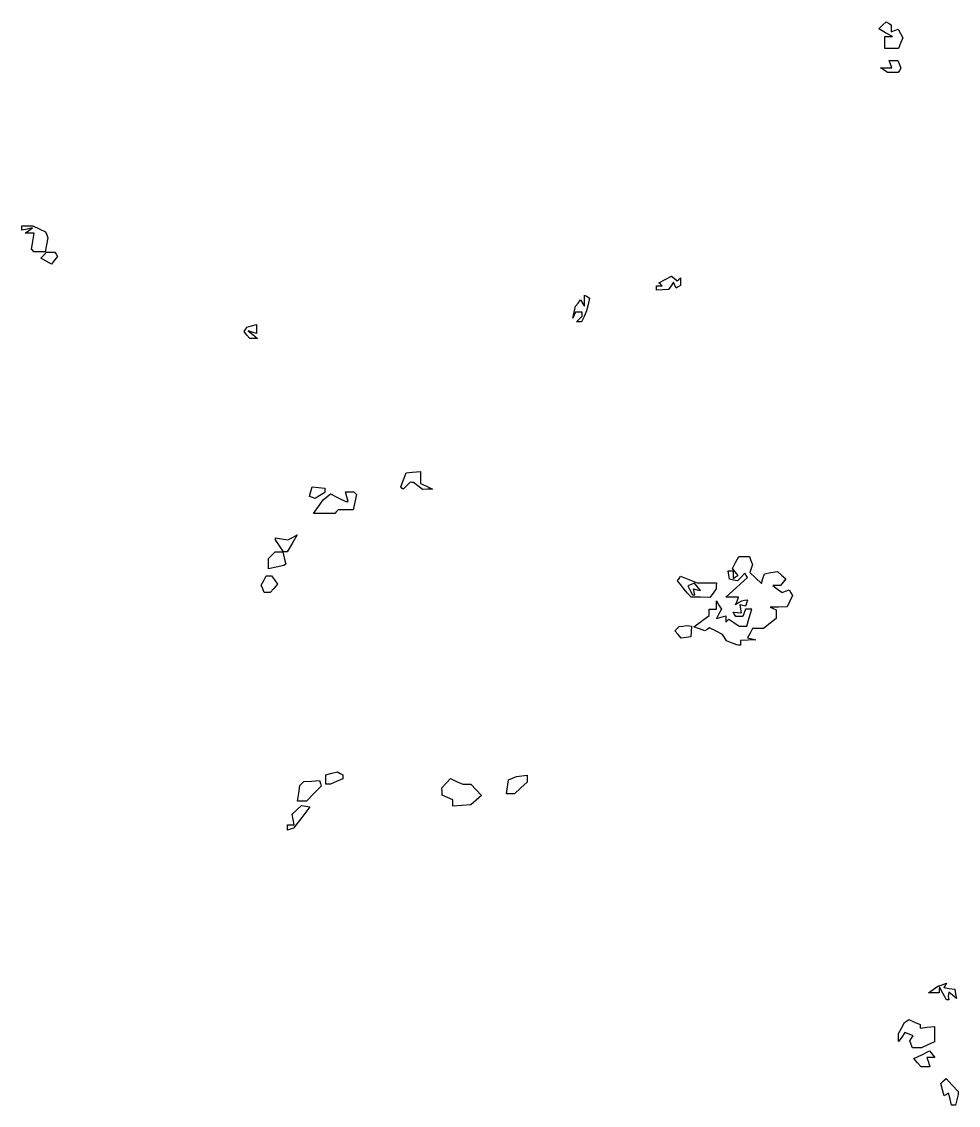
# Model space of a CAD drawing. Extents: x 0 to 4532, y 0 to 2620.
# Drawn here: x 0 to 391, y 1146.1 to 1598.4 of the extents above; entities that cross this region are included whole.
import ezdxf

# ---------------------------------------------------------------- set-up
doc = ezdxf.new("R2010")
doc.units = 0
doc.layers.add('Layer_1', color=7, linetype='CONTINUOUS')

msp = doc.modelspace()

# ---------------------------------------------------------------- linework, layer by layer
at = {"layer": 'Layer_1', "color": 7}
for points in [[(360.249566, 1589.61907), (360.249566, 1592.119072), (361.874555, 1592.159069), (363.499545, 1592.199066), (360.629919, 1593.753666), (357.760236, 1595.308265), (359.283943, 1596.831967), (360.807623, 1598.355567), (361.903582, 1597.678268), (362.99957, 1597.000966), (362.99957, 1595.591367), (362.99957, 1594.181765), (364.422874, 1594.727866), (365.846179, 1595.274065), (366.804686, 1593.446566), (367.763222, 1591.618964), (366.913621, 1589.368963), (366.064021, 1587.118963), (363.156779, 1587.118963), (360.249566, 1587.118963), (360.249566, 1589.618965)], [(359.99955, 1578.118968), (358.499568, 1579.088369), (360.856549, 1579.103393), (363.213529, 1579.118416), (362.637926, 1580.618418), (362.062322, 1582.118417), (363.923948, 1582.118417), (365.785574, 1582.118417), (366.395817, 1580.528217), (367.006059, 1578.937915), (366.443779, 1578.028217), (365.881527, 1577.118415), (363.690543, 1577.133438), (361.49956, 1577.149596)], [(4.61849, 1502.833791), (4.154175, 1503.298092), (4.707668, 1506.708792), (5.261132, 1510.119493), (3.380288, 1510.134517), (1.499443, 1510.14954), (2.999453, 1511.221039), (4.499463, 1512.29244), (2.249462, 1511.799339), (-0.000539, 1511.306138), (-0.000539, 1512.212539), (-0.000539, 1513.11894), (2.300089, 1513.11894), (4.600716, 1513.11894), (7.282179, 1511.86894), (9.963669, 1510.618938), (10.454375, 1509.358039), (10.945081, 1508.097038), (10.372255, 1505.233038), (9.799458, 1502.368937), (7.441117, 1502.368937), (5.082776, 1502.368937), (4.61849, 1502.833238)], [(10.239792, 1498.459679), (7.980154, 1499.69978), (9.189811, 1500.90938), (10.399468, 1502.11908), (12.140451, 1502.11908), (13.881434, 1502.11908), (14.408395, 1501.266379), (14.935384, 1500.41368), (13.717422, 1498.81668), (12.499459, 1497.219578)], [(264.999516, 1487.178953), (264.999516, 1488.119052), (266.1662, 1488.119052), (267.332855, 1488.119052), (266.68134, 1488.770553), (266.029797, 1489.422154), (268.649407, 1490.781154), (271.269046, 1492.140254), (272.476293, 1491.138354), (273.683541, 1490.136453), (274.341547, 1490.794355), (274.999525, 1491.452353), (274.999525, 1489.844754), (274.999525, 1488.237053), (274.084927, 1487.671853), (273.170356, 1487.106554), (272.661084, 1488.362852), (272.151783, 1489.619054), (271.115294, 1488.124152), (270.078806, 1486.629253), (267.539161, 1486.434059), (264.999516, 1486.238865)], [(232.799518, 1474.319055), (233.999509, 1475.519054), (233.999509, 1476.319054), (233.999509, 1477.119056), (232.582838, 1477.119056), (231.166195, 1477.119056), (230.592065, 1475.869054), (230.017964, 1474.619054), (230.631127, 1477.119056), (231.244289, 1479.619056), (232.283641, 1480.916357), (233.322992, 1482.213758), (234.145947, 1480.916357), (234.968901, 1479.619056), (234.983075, 1481.928057), (234.997248, 1484.237058), (236.000911, 1483.616758), (237.004603, 1482.996458), (236.423132, 1480.307756), (235.841661, 1477.619057), (234.750464, 1475.369056), (233.659295, 1473.119055), (232.628277, 1473.119055), (231.597259, 1473.119055), (232.79725, 1474.319055)], [(94.035829, 1467.575232), (92.827306, 1469.031432), (93.397807, 1469.954532), (93.968308, 1470.877632), (95.983911, 1471.404735), (97.999487, 1471.931834), (97.999487, 1470.056832), (97.999487, 1468.181832), (96.24949, 1468.784932), (94.499492, 1469.388133), (96.499477, 1467.785333), (98.49949, 1466.182632), (96.871921, 1466.150629), (95.244381, 1466.118626), (94.035829, 1467.574827)], [(158.727283, 1403.724812), (158.216962, 1404.235113), (159.327463, 1407.177114), (160.437964, 1410.119213), (161.718742, 1410.244221), (162.999492, 1410.369229), (164.74949, 1410.494237), (166.499487, 1410.619245), (166.499487, 1408.119245), (166.499487, 1405.619243), (168.999504, 1404.450445), (171.499492, 1403.281643), (169.440631, 1403.200629), (167.381771, 1403.119615), (165.440633, 1404.587814), (163.499496, 1406.056017), (162.820938, 1406.08802), (162.142352, 1406.120023), (160.689964, 1404.667624), (159.237604, 1403.215225), (158.727283, 1403.725623)], [(121.355643, 1399.780412), (120.211806, 1400.215111), (120.736357, 1402.221012), (121.260909, 1404.226814), (123.880179, 1403.923013), (126.499477, 1403.619213), (126.499477, 1402.741212), (126.499477, 1401.863112), (124.499492, 1400.60441), (122.499479, 1399.345711)], [(123.884714, 1395.957795), (125.906129, 1398.796597), (127.415777, 1400.049497), (128.925425, 1401.302397), (132.116103, 1399.710697), (135.306781, 1398.118998), (135.769764, 1398.118998), (136.232747, 1398.118998), (135.709754, 1400.118997), (135.186734, 1402.118999), (136.926441, 1402.118999), (138.666149, 1402.118999), (139.199658, 1401.585498), (139.733195, 1401.051998), (139.066174, 1397.835496), (138.399125, 1394.618994), (135.28606, 1394.618994), (132.172966, 1394.618994), (131.419573, 1393.868995), (130.666153, 1393.118996), (126.26474, 1393.118996), (121.863299, 1393.118996)], [(107.614495, 1379.583805), (105.999483, 1382.048607), (105.999483, 1382.517605), (105.999483, 1382.986605), (108.521298, 1382.529306), (111.043113, 1382.072007), (113.002336, 1383.120506), (114.961587, 1384.169107), (112.88175, 1380.644005), (110.801941, 1377.119005), (110.015724, 1377.119005), (109.229506, 1377.119005)], [(102.999492, 1372.111002), (102.999492, 1374.261903), (104.42804, 1375.690403), (105.856617, 1377.119004), (107.409011, 1377.119004), (108.961377, 1377.119004), (109.600533, 1374.572403), (110.239661, 1372.025902), (109.86957, 1371.689202), (109.499478, 1371.352602), (106.249471, 1370.656402), (102.999492, 1369.960102)], [(296.334947, 1339.118592), (294.170354, 1339.991392), (293.334927, 1341.306793), (292.499528, 1342.622293), (289.844881, 1343.988594), (287.190235, 1345.354894), (286.187252, 1344.734994), (285.184241, 1344.115094), (282.913405, 1344.955194), (280.642541, 1345.795194), (283.821031, 1348.145195), (286.999548, 1350.495096), (286.999548, 1351.807096), (286.999548, 1353.118996), (288.49953, 1353.118996), (289.99954, 1353.118996), (290.029871, 1354.868997), (290.060201, 1356.618998), (291.072057, 1354.882297), (292.083912, 1353.145496), (291.058989, 1351.230396), (290.034066, 1349.315295), (292.016731, 1349.833795), (293.999368, 1350.352296), (293.999368, 1349.068995), (293.999368, 1347.785695), (294.630729, 1348.416995), (295.26209, 1349.048395), (297.353237, 1347.583695), (299.444384, 1346.118994), (301.054095, 1346.118994), (302.663805, 1346.118994), (303.737995, 1349.618995), (304.812184, 1353.118996), (303.512754, 1353.118996), (302.213352, 1353.118996), (301.637748, 1351.618996), (301.062145, 1350.118996), (299.589773, 1350.118996), (298.117401, 1350.118996), (297.569152, 1351.006096), (297.020903, 1351.893196), (298.760128, 1351.756096), (300.499383, 1351.618996), (300.201915, 1353.384797), (299.904447, 1355.150597), (301.076913, 1354.884798), (302.24938, 1354.618999), (302.680983, 1355.788799), (303.112587, 1356.9586), (301.805985, 1356.760699), (300.499383, 1356.562798), (299.260812, 1355.788898), (298.022298, 1355.015097), (298.617829, 1356.567098), (299.21336, 1358.118998), (296.579605, 1358.118998), (293.945821, 1358.118998), (298.435788, 1362.2741), (302.925727, 1366.429201), (302.398794, 1367.281801), (301.871862, 1368.134301), (300.314223, 1366.576701), (298.756614, 1365.019101), (297.139476, 1365.330501), (295.522338, 1365.642001), (295.187538, 1367.380501), (294.852738, 1369.119002), (295.926049, 1369.119002), (296.999388, 1369.119002), (296.999388, 1367.560001), (296.999388, 1366.001001), (298.047924, 1366.649001), (299.096488, 1367.297101), (297.897205, 1368.742102), (296.697895, 1370.187202), (298.017621, 1372.653103), (299.337348, 1375.119004), (301.561355, 1375.119004), (303.78539, 1375.119004), (304.415078, 1373.478103), (305.044738, 1371.837203), (304.51276, 1370.161202), (303.98081, 1368.485101), (306.395561, 1366.216501), (308.810311, 1363.948), (309.437193, 1365.923101), (310.064075, 1367.898201), (312.781736, 1368.424801), (315.499369, 1368.951502), (317.245851, 1367.383401), (318.992333, 1365.815401), (317.873413, 1364.4672), (316.754493, 1363.119), (315.126953, 1363.086999), (313.499384, 1363.054999), (315.470682, 1361.564698), (317.44198, 1360.074498), (318.89074, 1360.630398), (320.339471, 1361.186298), (321.033392, 1360.063598), (321.727314, 1358.940798), (320.613354, 1356.537497), (319.499395, 1354.134196), (315.999372, 1354.047195), (312.499377, 1353.960194), (313.749371, 1353.455794), (314.999394, 1352.951394), (314.999394, 1351.107293), (314.999394, 1349.263293), (312.364533, 1347.190692), (309.729672, 1345.118091), (307.399706, 1345.118091), (305.06974, 1345.118091), (304.03824, 1343.190691), (303.006741, 1341.26329), (304.753053, 1340.80669), (306.499366, 1340.35009), (303.249387, 1340.234091), (299.999379, 1340.118091), (299.999379, 1339.118091), (299.999379, 1338.118091), (299.249388, 1338.181091), (298.499369, 1338.244091), (296.334776, 1339.116891)], [(100.610055, 1361.687299), (100.006643, 1363.2598), (101.038256, 1365.1873), (102.069841, 1367.114901), (103.174418, 1367.114901), (104.278994, 1367.114901), (105.562919, 1365.3649), (106.846816, 1363.6149), (105.268173, 1361.864899), (103.689501, 1360.114899), (102.451469, 1360.114899), (101.213466, 1360.114899)], [(277.972049, 1359.924299), (276.444572, 1361.614899), (275.135957, 1363.3211), (273.827342, 1365.027301), (274.435289, 1366.010901), (275.043207, 1366.994601), (278.489259, 1365.554701), (281.935282, 1364.1149), (285.967425, 1364.1149), (289.99954, 1364.1149), (289.967792, 1362.8649), (289.936044, 1361.614899), (288.607615, 1359.864899), (287.279158, 1358.114898), (283.389427, 1358.173899), (279.499669, 1358.232899), (277.972163, 1359.923399)], [(280.749521, 1360.364899), (280.499505, 1361.614899), (281.918784, 1361.308499), (283.338064, 1361.002099), (282.095666, 1362.499), (280.853269, 1363.996), (279.444705, 1363.4555), (278.036141, 1362.915), (279.053013, 1361.014899), (280.069886, 1359.114899), (280.534683, 1359.114899), (280.999509, 1359.114899)], [(274.004423, 1342.613093), (272.6843, 1344.203794), (273.591897, 1345.077794), (274.499522, 1345.951894), (275.999532, 1346.153894), (277.499542, 1346.355993), (278.582405, 1346.237493), (279.665297, 1346.118994), (279.504006, 1343.868993), (279.342714, 1341.618992), (277.333545, 1341.320692), (275.324404, 1341.022492)], [(126.999481, 1282.099875), (126.999481, 1284.080873), (129.442662, 1284.694076), (131.885816, 1285.307275), (132.942657, 1284.654076), (133.999499, 1284.000976), (133.999499, 1283.220473), (133.999499, 1282.439973), (131.452427, 1281.279474), (128.905384, 1280.118973), (127.952432, 1280.118973), (126.999481, 1280.118973)], [(115.669427, 1276.368974), (116.164866, 1279.618973), (116.972825, 1280.459675), (117.780813, 1281.300275), (121.033598, 1281.459667), (124.286384, 1281.618974), (124.686211, 1280.489175), (125.086037, 1279.359373), (121.965829, 1276.239172), (118.845648, 1273.118972), (117.009789, 1273.118972), (115.173959, 1273.118972)], [(179.999491, 1272.305272), (179.999491, 1273.644671), (177.749491, 1274.631871), (175.49949, 1275.618972), (175.479648, 1277.118973), (175.459805, 1278.618974), (177.210993, 1280.537874), (178.962181, 1282.456675), (181.527593, 1281.287874), (184.092976, 1280.118973), (185.795919, 1280.101965), (187.498889, 1280.084957), (189.715895, 1277.745555), (191.9329, 1275.406254), (189.715895, 1273.444554), (187.498889, 1271.482854), (183.748879, 1271.224561), (179.998868, 1270.966353), (179.998868, 1272.305854)], [(202.77633, 1279.051774), (203.206771, 1281.984573), (204.853134, 1282.669673), (206.499497, 1283.354776), (208.749498, 1283.648774), (210.999498, 1283.942874), (210.999498, 1282.483173), (210.999498, 1281.023475), (208.353498, 1278.571273), (205.707468, 1276.118972), (204.026693, 1276.118972), (202.345889, 1276.118972)], [(110.999488, 1262.035586), (110.999488, 1263.118886), (112.360827, 1263.118886), (113.722138, 1263.118886), (113.286679, 1265.396788), (112.851221, 1267.674787), (114.850951, 1269.484487), (116.85068, 1271.294188), (118.559009, 1270.956587), (120.267337, 1270.618887), (116.883421, 1266.197386), (113.499476, 1261.775887), (112.249482, 1261.364087), (110.999488, 1260.952184)], [(384.571542, 1192.868863), (383.079639, 1195.618864), (383.039671, 1194.368864), (382.999702, 1193.118864), (380.777198, 1193.118864), (378.554693, 1193.118864), (380.527182, 1194.452665), (382.499699, 1195.786565), (384.301627, 1196.441266), (386.103584, 1197.095964), (385.536796, 1196.178865), (384.970037, 1195.261866), (387.224658, 1194.940366), (389.479279, 1194.618866), (389.854813, 1192.650663), (390.230375, 1190.682562), (388.615052, 1192.023163), (386.9997, 1193.363764), (386.881212, 1192.491265), (386.762724, 1191.618863), (386.881212, 1190.868864), (386.9997, 1190.118864), (386.531644, 1190.118864), (386.063558, 1190.118864), (384.571656, 1192.868863)], [(371.37955, 1171.570958), (370.822316, 1173.023057), (371.474341, 1174.078059), (372.12631, 1175.132958), (370.418322, 1175.78836), (368.710334, 1176.44386), (367.354948, 1174.590259), (365.999561, 1172.736559), (365.999561, 1174.441259), (365.999561, 1176.145959), (367.249555, 1178.382461), (368.49955, 1180.618861), (369.407458, 1181.275462), (370.315367, 1181.932062), (372.657466, 1180.864959), (374.999564, 1179.797859), (374.999564, 1179.089561), (374.999564, 1178.38116), (377.999556, 1178.730459), (380.999547, 1179.079758), (380.991043, 1175.849358), (380.982539, 1172.618859), (378.290957, 1171.368856), (375.599404, 1170.118857), (373.7674, 1170.118857), (371.935368, 1170.118857), (371.378133, 1171.570958)], [(373.938499, 1163.877254), (372.432933, 1165.635557), (375.703832, 1167.244655), (378.974731, 1168.853657), (380.109582, 1167.486255), (381.244461, 1166.118856), (379.554615, 1166.118856), (377.864768, 1166.118856), (378.499559, 1164.118854), (379.13435, 1162.118855), (377.289193, 1162.118855), (375.444037, 1162.118855)], [(387.578649, 1148.659828), (386.940938, 1151.200729), (385.999552, 1150.618929), (385.058194, 1150.037126), (384.402087, 1152.651229), (383.74598, 1155.265328), (384.801375, 1156.32073), (385.856743, 1157.376131), (388.428136, 1154.601528), (390.999557, 1151.826928), (390.985384, 1151.222927), (390.97121, 1150.618929), (390.368224, 1148.368928), (389.765267, 1146.118927), (388.990303, 1146.118927), (388.215339, 1146.118927), (387.577628, 1148.659828)]]:
    msp.add_lwpolyline(points, close=True, dxfattribs=at)

doc.saveas('drawing.dxf')
